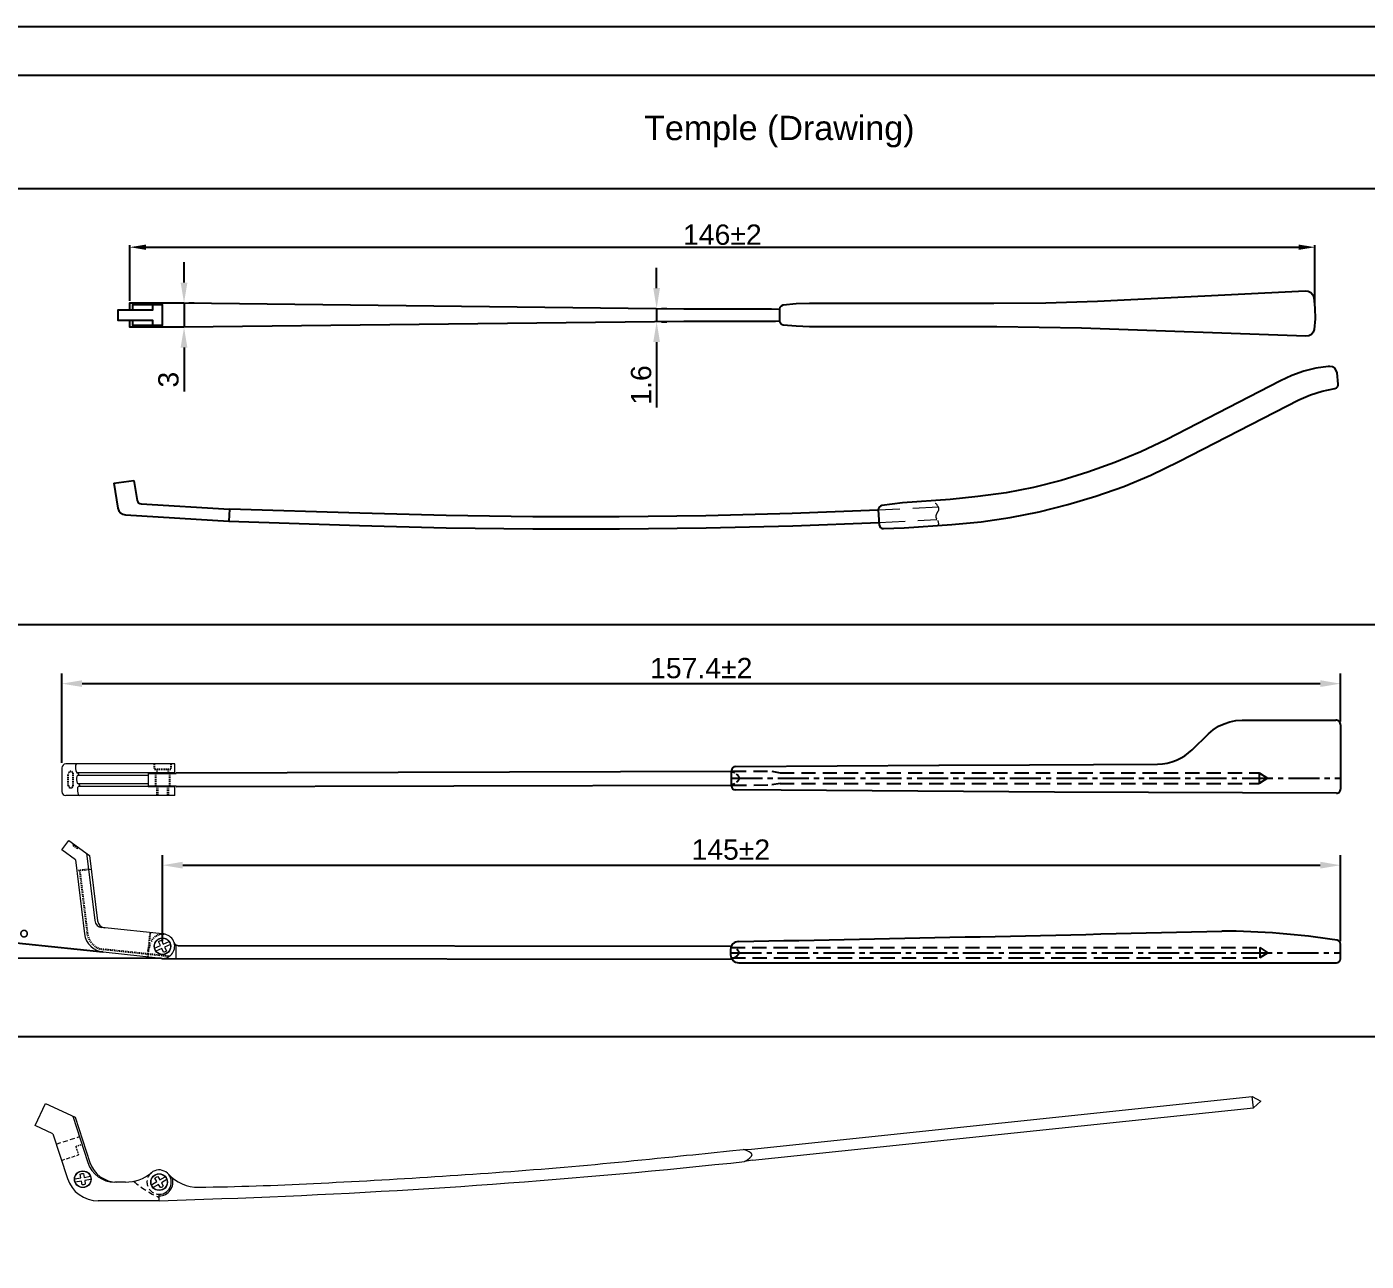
# Model space of a CAD drawing. Header units: millimetres. Extents: x 7018 to 13530, y 4187 to 5692.
# Drawn here: x 8050 to 8214.9, y 4669.9 to 4821.9 of the extents above; entities that cross this region are included whole.
import ezdxf

# ---------------------------------------------------------------- set-up
doc = ezdxf.new("R2010")
doc.units = ezdxf.units.MM
for name, pattern in [('CENTER2', [28.575, 19.05, -3.175, 3.175, -3.175]), ('HIDDEN', [9.525, 6.35, -3.175]), ('HIDDEN2', [0.1875, 0.125, -0.0625])]:
    doc.linetypes.add(name, pattern=pattern)
for name, color, linetype in [('Center Line', 2, 'CENTER2'), ('Dimension', 3, 'Continuous'), ('Hidden Line', 1, 'HIDDEN2')]:
    doc.layers.add(name, color=color, linetype=linetype)
doc.styles.get("Standard").update_dxf_attribs({"font": 'arial.ttf'})
doc.styles.add('样式 1', font='romant.shx')
doc.dimstyles.new('ISO-25$0', dxfattribs={"dimtxt": 2.5, "dimasz": 2.5, "dimexe": 0.5, "dimexo": 1, "dimgap": 1, "dimtad": 0, "dimtih": 1, "dimtoh": 1, "dimdec": 1, "dimzin": 10, "dimdsep": 46, "dimlunit": 6, "dimtxsty": '样式 1', "dimcen": 0, "dimclrd": 256, "dimclre": 256, "dimclrt": 7, "dimazin": 0, "dimtfac": 1, "dimtdec": 1, "dimtofl": 0, "dimtmove": 0, "dimatfit": 0, "dimfxl": 1, "dimtolj": 1, "dimtzin": 10, "dimarcsym": 0})
doc.dimstyles.get("Standard").update_dxf_attribs({"dimtxt": 0.18, "dimasz": 0.18, "dimexe": 0.18, "dimexo": 0.0625, "dimgap": 0.09, "dimtad": 0, "dimtih": 1, "dimtoh": 1, "dimdec": 4, "dimzin": 0, "dimdsep": 46, "dimtxsty": 'Standard', "dimcen": 0.09, "dimadec": 0, "dimazin": 0, "dimtfac": 1, "dimtdec": 4, "dimtofl": 0, "dimtmove": 0, "dimatfit": 3, "dimfxl": 1, "dimtolj": 1, "dimtzin": 0, "dimarcsym": 0})
doc.dimstyles.new('Standard$0', dxfattribs={"dimtxt": 2.3, "dimasz": 2, "dimexe": 1, "dimexo": 1, "dimgap": 1, "dimtad": 1, "dimdec": 1, "dimzin": 0, "dimdsep": 46, "dimtxsty": 'Standard', "dimcen": 0, "dimclrd": 4, "dimclre": 4, "dimclrt": 4, "dimadec": 1, "dimazin": 0, "dimtfac": 1, "dimtdec": 1, "dimtofl": 0, "dimtmove": 0, "dimatfit": 0, "dimfxl": 1, "dimtfillclr": 256, "dimtolj": 1, "dimtzin": 0, "dimlwd": -1, "dimlwe": -1, "dimarcsym": 1})

# ---------------------------------------------------------------- blocks, each defined once
blk = doc.blocks.new('*D3252')
at = {"layer": 'Defpoints', "color": 0, "transparency": 16777216}
for p in [(8208.58, 4794.78), (8062.66, 4787.92), (8208.58, 4787.29)]:
    blk.add_point(p, dxfattribs=at)
at = {"layer": 'Dimension', "color": 3, "transparency": 16777216}
for p, q in [((8062.66, 4788.17), (8062.66, 4795.03)), ((8064.66, 4794.78), (8206.58, 4794.78)), ((8208.58, 4787.54), (8208.58, 4795.03))]:
    blk.add_line(p, q, dxfattribs=at)
for points in [[(8064.66, 4795.11), (8064.66, 4794.45), (8062.66, 4794.78)], [(8206.58, 4795.11), (8206.58, 4794.45), (8208.58, 4794.78)]]:
    blk.add_solid(points, dxfattribs=at)
at = {"layer": 'Dimension', "transparency": 16777216, "insert": (8135.62, 4796.31), "char_height": 2.5, "attachment_point": 5}
blk.add_mtext('\\A1;146±2', dxfattribs=at)
blk = doc.blocks.new('*D3253')
at = {"layer": 'Defpoints', "color": 0, "transparency": 16777216}
for p in [(8069.3, 4787.92), (8069.34, 4784.92), (8069.34, 4784.92)]:
    blk.add_point(p, dxfattribs=at)
at = {"layer": 'Dimension', "color": 0, "lineweight": -2, "transparency": 16777216}
for p, q in [((8069.34, 4790.42), (8069.34, 4792.92)), ((8069.34, 4787.92), (8069.34, 4784.92)), ((8069.93, 4787.92), (8070.59, 4787.92)), ((8068.71, 4784.92), (8068.09, 4784.92)), ((8069.34, 4782.42), (8069.34, 4777.03))]:
    blk.add_line(p, q, dxfattribs=at)
at = {"layer": 'Dimension', "color": 0, "transparency": 16777216}
for points in [[(8068.92, 4790.42), (8069.75, 4790.42), (8069.34, 4787.92)], [(8068.92, 4782.42), (8069.75, 4782.42), (8069.34, 4784.92)]]:
    blk.add_solid(points, dxfattribs=at)
at = {"layer": 'Dimension', "color": 0, "transparency": 16777216, "insert": (8067.43, 4778.47), "char_height": 2.5, "attachment_point": 5, "rotation": 90}
blk.add_mtext('3', dxfattribs=at)
blk = doc.blocks.new('*D3254')
at = {"layer": 'Defpoints', "color": 0, "transparency": 16777216}
for p in [(8127.49, 4787.24), (8127.51, 4785.6), (8127.53, 4785.6)]:
    blk.add_point(p, dxfattribs=at)
at = {"layer": 'Dimension', "color": 0, "lineweight": -2, "transparency": 16777216}
for p, q in [((8127.53, 4789.74), (8127.53, 4792.24)), ((8127.53, 4787.24), (8127.53, 4785.6)), ((8128.11, 4787.24), (8128.78, 4787.24)), ((8128.13, 4785.6), (8128.78, 4785.6)), ((8127.53, 4783.1), (8127.53, 4775.03))]:
    blk.add_line(p, q, dxfattribs=at)
at = {"layer": 'Dimension', "color": 0, "transparency": 16777216}
for points in [[(8127.11, 4789.74), (8127.94, 4789.74), (8127.53, 4787.24)], [(8127.11, 4783.1), (8127.94, 4783.1), (8127.53, 4785.6)]]:
    blk.add_solid(points, dxfattribs=at)
at = {"layer": 'Dimension', "color": 0, "transparency": 16777216, "insert": (8125.63, 4777.82), "char_height": 2.5, "attachment_point": 5, "rotation": 90}
blk.add_mtext('1.6', dxfattribs=at)
blk = doc.blocks.new('*D3261')
at = {"layer": 'Defpoints', "color": 0, "transparency": 16777216}
for p in [(8046.8, 4707.93), (8059.39, 4707.98), (8066.53, 4707.23), (8066.66, 4707.22), (8136.8, 4707.13)]:
    blk.add_point(p, dxfattribs=at)
at = {"layer": 'Dimension', "color": 0, "lineweight": -2, "transparency": 16777216}
for p, q in [((8059.33, 4707.98), (8046.71, 4709.31)), ((8046.91, 4709.47), (8047.09, 4709.47)), ((8066.55, 4707.22), (8046.6, 4707.24))]:
    blk.add_line(p, q, dxfattribs=at)
for start, end in [(174.5202, 179.4087), (173.4798, 174)]:
    blk.add_arc((8066.61, 4707.22), 19.83, start, end, dxfattribs=at)
at = {"layer": 'Dimension', "color": 0, "transparency": 16777216}
for points in [[(8046.84, 4709.12), (8046.9, 4709.11), (8046.89, 4709.29)], [(8046.81, 4707.42), (8046.75, 4707.42), (8046.78, 4707.24)]]:
    blk.add_solid(points, dxfattribs=at)
at = {"layer": 'Dimension', "color": 0, "transparency": 16777216, "insert": (8048.67, 4709.47), "char_height": 2.5, "attachment_point": 5}
blk.add_mtext('\\A1;6°', dxfattribs=at)
blk = doc.blocks.new('*D3259')
at = {"layer": 'Defpoints', "color": 0, "transparency": 16777216}
for p in [(8211.73, 4718.7), (8066.69, 4708.72), (8211.73, 4708.72)]:
    blk.add_point(p, dxfattribs=at)
at = {"layer": 'Dimension', "color": 0, "lineweight": -2, "transparency": 16777216}
for p, q in [((8066.69, 4709.34), (8066.69, 4719.95)), ((8211.73, 4709.34), (8211.73, 4719.95)), ((8069.19, 4718.7), (8209.23, 4718.7))]:
    blk.add_line(p, q, dxfattribs=at)
at = {"layer": 'Dimension', "color": 0, "transparency": 16777216}
for points in [[(8069.19, 4719.12), (8069.19, 4718.28), (8066.69, 4718.7)], [(8209.23, 4719.12), (8209.23, 4718.28), (8211.73, 4718.7)]]:
    blk.add_solid(points, dxfattribs=at)
at = {"layer": 'Dimension', "color": 0, "transparency": 16777216, "insert": (8136.66, 4720.6), "char_height": 2.5, "attachment_point": 5}
blk.add_mtext('145±2', dxfattribs=at)
blk = doc.blocks.new('*D3260')
at = {"layer": 'Defpoints', "color": 0, "transparency": 16777216}
for p in [(8211.74, 4741.05), (8211.74, 4735.76), (8054.29, 4730.68)]:
    blk.add_point(p, dxfattribs=at)
at = {"layer": 'Dimension', "color": 0, "lineweight": -2, "transparency": 16777216}
for p, q in [((8054.29, 4731.3), (8054.29, 4742.3)), ((8211.74, 4736.38), (8211.74, 4742.3)), ((8056.79, 4741.05), (8209.24, 4741.05))]:
    blk.add_line(p, q, dxfattribs=at)
at = {"layer": 'Dimension', "color": 0, "transparency": 16777216}
for points in [[(8056.79, 4741.47), (8056.79, 4740.64), (8054.29, 4741.05)], [(8209.24, 4741.47), (8209.24, 4740.64), (8211.74, 4741.05)]]:
    blk.add_solid(points, dxfattribs=at)
at = {"layer": 'Dimension', "color": 0, "transparency": 16777216, "insert": (8133.02, 4742.95), "char_height": 2.5, "attachment_point": 5}
blk.add_mtext('157.4±2', dxfattribs=at)

msp = doc.modelspace()

# ---------------------------------------------------------------- linework, layer by layer
for p, q in [((8381.906, 4815.918), (7972.65, 4815.918)), ((7985.207, 4802.029), (8381.645, 4802.029)), ((8060.677, 4765.72), (8063.171, 4766.047)), ((7985.468, 4748.326), (8381.906, 4748.326)), ((8198.107, 4736.35), (8198.848, 4736.499)), ((8198.848, 4736.499), (8199.61, 4736.562)), ((8199.61, 4736.562), (8211.14, 4736.562)), ((8193.471, 4732.921), (8195.461, 4734.89)), ((8195.461, 4734.89), (8196.054, 4735.377)), ((8196.054, 4735.377), (8196.689, 4735.8)), ((8196.689, 4735.8), (8197.387, 4736.118)), ((8197.387, 4736.118), (8198.107, 4736.35)), ((8211.74, 4735.962), (8211.74, 4728.064)), ((8068.388, 4730.075), (8136.738, 4730.262)), ((8136.738, 4728.469), (8136.738, 4730.336)), ((8137.235, 4730.836), (8162.289, 4730.995)), ((8162.31, 4730.995), (8173.424, 4731.037)), ((8173.424, 4731.037), (8189.216, 4731.143)), ((8068.388, 4728.375), (8136.738, 4728.562)), ((8176.532, 4727.693), (8137.235, 4727.969)), ((8211.238, 4727.564), (8176.532, 4727.693)), ((8068.596, 4708.82), (8136.735, 4708.733)), ((8211.734, 4707.181), (8211.734, 4708.956)), ((8066.662, 4707.22), (8136.802, 4707.133)), ((8136.638, 4708.305), (8136.638, 4707.681)), ((8137.638, 4706.681), (8211.234, 4706.681)), ((7985.468, 4697.594), (8381.906, 4697.594))]:
    msp.add_line(p, q)
at = {"lineweight": 20}
for p, q in [((8054.293, 4730.675), (8054.293, 4727.775)), ((8054.293, 4720.581), (8055.145, 4721.754)), ((8055.145, 4721.754), (8057.704, 4719.895)), ((8055.966, 4719.366), (8054.293, 4720.581)), ((8068.388, 4707.22), (8068.388, 4708.865))]:
    msp.add_line(p, q, dxfattribs=at)
at = {"color": 7, "lineweight": 20}
for p, q in [((8068.188, 4731.175), (8054.793, 4731.175)), ((8068.188, 4730.075), (8056.146, 4730.075)), ((8056.319, 4730.003), (8056.199, 4730.046)), ((8056.387, 4729.89), (8056.384, 4729.917)), ((8064.937, 4730.075), (8068.188, 4730.075)), ((8064.937, 4730.075), (8064.937, 4728.375)), ((8064.937, 4729.975), (8068.388, 4729.975)), ((8068.188, 4730.075), (8068.188, 4731.175)), ((8064.937, 4729.725), (8056.187, 4729.725)), ((8056.321, 4729.787), (8056.248, 4729.761)), ((8064.937, 4728.725), (8056.263, 4728.725)), ((8068.188, 4728.375), (8056.307, 4728.375)), ((8056.437, 4728.653), (8056.314, 4728.697)), ((8056.439, 4728.437), (8056.369, 4728.412)), ((8056.505, 4728.54), (8056.502, 4728.567)), ((8064.937, 4728.475), (8068.388, 4728.475)), ((8064.937, 4728.375), (8068.188, 4728.375)), ((8068.188, 4727.275), (8068.188, 4728.375)), ((8068.188, 4727.275), (8054.793, 4727.275)), ((8057.328, 4720.168), (8058.345, 4711.884)), ((8055.966, 4719.366), (8057.085, 4710.247)), ((8057.704, 4719.895), (8058.692, 4711.848)), ((8067.052, 4710.19), (8059.233, 4711.012)), ((8066.531, 4707.228), (8059.394, 4707.978)), ((8139.2, 4683.758), (8200.86, 4690.238)), ((8139.346, 4682.365), (8201.007, 4688.846)), ((8201.007, 4688.846), (8200.86, 4690.238)), ((8200.86, 4690.238), (8201.928, 4689.647)), ((8201.928, 4689.647), (8201.007, 4688.846)), ((8055.638, 4687.808), (8057.492, 4682.1)), ((8055.947, 4687.664), (8057.755, 4682.1)), ((8053.187, 4685.641), (8054.973, 4680.145)), ((8136.507, 4683.525), (8138.2, 4683.703)), ((8136.664, 4682.033), (8138.357, 4682.211)), ((8062.12, 4679.681), (8060.821, 4679.681)), ((8066.273, 4677.381), (8058.777, 4677.381)), ((8066.273, 4677.381), (8066.273, 4678.181)), ((8066.273, 4677.381), (8073.997, 4677.651))]:
    msp.add_line(p, q, dxfattribs=at)
at = {"color": 0, "ltscale": 1000}
for p, q in [((8068.388, 4729.975), (8068.388, 4730.075)), ((8068.388, 4728.475), (8068.388, 4728.375))]:
    msp.add_line(p, q, dxfattribs=at)
at = {"color": 0, "lineweight": 20}
for p, q in [((8051.028, 4686.647), (8052.296, 4689.366)), ((8052.296, 4689.366), (8055.947, 4687.664)), ((8053.187, 4685.641), (8051.028, 4686.647)), ((8138.2, 4683.703), (8139.2, 4683.758)), ((8139.346, 4682.365), (8138.357, 4682.211))]:
    msp.add_line(p, q, dxfattribs=at)
at = {"color": 4, "linetype": 'HIDDEN', "lineweight": 20, "ltscale": 0.094488}
msp.add_line((8053.605, 4684.356), (8056.458, 4685.283), dxfattribs=at)
at = {"color": 4, "linetype": 'HIDDEN', "lineweight": 20, "ltscale": 0.025197}
msp.add_line((8056.006, 4684.085), (8056.767, 4684.332), dxfattribs=at)
at = {"color": 4, "linetype": 'HIDDEN', "lineweight": 20, "ltscale": 0.034646}
msp.add_line((8056.006, 4684.085), (8056.346, 4683.039), dxfattribs=at)
at = {"color": 4, "linetype": 'HIDDEN', "lineweight": 20, "ltscale": 0.069291}
msp.add_line((8054.254, 4682.359), (8056.346, 4683.039), dxfattribs=at)
msp.add_lwpolyline([(8385.944, 4524.918), (8385.944, 4821.918), (7965.944, 4821.918), (7965.944, 4524.918)], close=True)
for points in [[(8142.684, 4785.68), (8142.684, 4787.161), (8142.726, 4787.415), (8142.896, 4787.584), (8143.107, 4787.669), (8144.716, 4787.838), (8146.366, 4787.88), (8169.05, 4787.88), (8175.44, 4787.922), (8181.83, 4788.134), (8207.391, 4789.404), (8207.73, 4789.361), (8208.069, 4789.192), (8208.322, 4788.938), (8208.449, 4788.6), (8208.576, 4787.288), (8208.619, 4785.976), (8208.492, 4784.664), (8208.365, 4784.325), (8208.153, 4784.029), (8207.815, 4783.86), (8207.476, 4783.817), (8179.841, 4784.833), (8169.43, 4784.96), (8146.366, 4784.96), (8144.716, 4785.045), (8143.107, 4785.172), (8142.896, 4785.256), (8142.726, 4785.468), (8142.684, 4785.68), (8141.668, 4785.637)], [(8065.45, 4787.669), (8065.45, 4787.034), (8061.176, 4787.034), (8061.176, 4785.806), (8065.45, 4785.806), (8065.45, 4785.172)], [(8062.657, 4787.034), (8062.657, 4787.922), (8069.301, 4787.922), (8130.877, 4787.203), (8141.668, 4787.203), (8142.684, 4787.161)], [(8062.996, 4785.806), (8062.996, 4785.172), (8066.677, 4785.172), (8066.677, 4787.669), (8062.996, 4787.669), (8062.996, 4787.034)], [(8142.176, 4785.637), (8130.877, 4785.637), (8069.301, 4784.918), (8062.657, 4784.918), (8062.657, 4785.806)], [(8154.82, 4762.42), (8144.198, 4761.997), (8133.576, 4761.701), (8122.911, 4761.574), (8112.289, 4761.574), (8101.624, 4761.743), (8091.002, 4762.039), (8074.92, 4762.547), (8074.836, 4761.066), (8090.959, 4760.516), (8101.624, 4760.22), (8112.289, 4760.093), (8122.953, 4760.093), (8133.618, 4760.22), (8144.283, 4760.474), (8154.927, 4760.896)]]:
    msp.add_lwpolyline(points)
msp.add_lwpolyline([(8204.335, 4778.333), (8190.284, 4771.054), (8187.153, 4769.572), (8183.936, 4768.26), (8180.636, 4767.076), (8177.335, 4766.06), (8173.949, 4765.213), (8170.563, 4764.536), (8167.093, 4764.071), (8163.665, 4763.732), (8157.783, 4763.309), (8155.254, 4762.972, 0.3954529), (8154.822, 4762.442), (8154.947, 4760.601, 0.4040702), (8155.463, 4760.135), (8157.994, 4760.22), (8163.877, 4760.643), (8167.474, 4760.981), (8171.071, 4761.489), (8174.626, 4762.209), (8178.139, 4763.097), (8181.609, 4764.113), (8185.037, 4765.34), (8188.38, 4766.737), (8191.808, 4768.387), (8206.62, 4776.005), (8208.017, 4776.598), (8209.455, 4777.063), (8211.052, 4777.382, 0.3868518), (8211.452, 4777.924), (8211.309, 4779.303, 0.384334), (8210.414, 4780.11), (8210.217, 4780.11), (8208.694, 4779.898), (8207.212, 4779.518), (8205.731, 4778.967)], format="xyb", close=True)
for points in [[(8060.677, 4765.72), (8061.204, 4762.657, 0.3482593), (8062.13, 4761.828), (8074.836, 4761.066)], [(8063.171, 4766.047), (8063.579, 4763.599, 0.3501821), (8064.044, 4763.182), (8074.92, 4762.547)]]:
    msp.add_lwpolyline(points, format="xyb")
at = {"color": 1, "linetype": 'HIDDEN', "lineweight": 9, "ltscale": 0.1}
msp.add_lwpolyline([(8161.585, 4763.385, -0.1872339), (8162.237, 4762.758, -0.3111138), (8162.141, 4762.199, 0.1040967), (8161.911, 4761.731, 0.2477505), (8162.043, 4761.284, -0.2801986), (8162.217, 4760.523)], format="xyb", dxfattribs=at)
at = {"color": 1, "linetype": 'HIDDEN', "lineweight": 9, "ltscale": 0.5}
for points in [[(8162.23, 4762.771), (8154.82, 4762.42)], [(8154.928, 4760.896), (8154.947, 4760.897), (8162.047, 4761.279)]]:
    msp.add_lwpolyline(points, dxfattribs=at)
at = {"color": 7, "lineweight": 20}
for points in [[(8065.716, 4708.486), (8066.422, 4708.816), (8066.201, 4709.29, -0.1357919), (8066.563, 4709.459), (8066.785, 4708.986), (8067.491, 4709.316)], [(8067.66, 4708.953), (8066.954, 4708.623), (8067.175, 4708.15, -0.1357919), (8066.813, 4707.98), (8066.592, 4708.454), (8065.885, 4708.124)], [(8067.383, 4680.69, 0.2148348), (8071.15, 4679.055, 0.009555), (8085.283, 4679.518, 0.0083345), (8115.177, 4681.44, 0.0044899), (8130.464, 4682.91)]]:
    msp.add_lwpolyline(points, format="xyb", dxfattribs=at)
at = {"color": 7, "linetype": 'Continuous', "lineweight": 20, "ltscale": 0.036}
for points in [[(8055.876, 4680.073), (8056.646, 4680.202), (8056.568, 4680.666, -0.145898), (8056.962, 4680.732), (8057.04, 4680.268), (8057.809, 4680.397)], [(8057.875, 4680.002), (8057.106, 4679.873), (8057.184, 4679.409, -0.145898), (8056.789, 4679.343), (8056.712, 4679.807), (8055.943, 4679.678)], [(8065.328, 4679.356), (8065.999, 4679.752), (8065.76, 4680.158, -0.145898), (8066.105, 4680.361), (8066.344, 4679.955), (8067.016, 4680.351)], [(8067.219, 4680.007), (8066.547, 4679.611), (8066.786, 4679.205, -0.145898), (8066.442, 4679.002), (8066.203, 4679.407), (8065.531, 4679.011)]]:
    msp.add_lwpolyline(points, format="xyb", dxfattribs=at)
at = {"color": 7, "lineweight": 20}
for centre, radius in [((8066.688, 4708.72), 1.025), ((8066.688, 4708.72), 1), ((8056.876, 4680.038), 1.025), ((8056.876, 4680.038), 1), ((8066.273, 4679.681), 1.025), ((8066.273, 4679.681), 1)]:
    msp.add_circle(centre, radius, dxfattribs=at)
for centre, radius, start, end in [((8211.14, 4735.962), 0.6, 359.99992, 90), ((8189.176, 4737.219), 6.077, 270.38041, 314.98071), ((8137.238, 4730.336), 0.5, 90.3627, 180), ((8137.238, 4728.469), 0.5, 180, 269.59823), ((8211.24, 4728.064), 0.5, 269.78701, 359.99992), ((7951.583, 14763.083), 10055.5, 271.0600911, 271.3991506), ((8197.104, 4620.798), 89.783, 80.894, 89.99506), ((8137.638, 4708.305), 1, 91.06009, 180), ((8137.638, 4707.681), 1, 180, 270), ((8211.234, 4707.181), 0.5, 270, 0)]:
    msp.add_arc(centre, radius, start, end)
at = {"lineweight": 20}
for centre, start, end in [((8054.793, 4730.675), 90, 180), ((8054.793, 4727.775), 180, 270), ((8068.596, 4709.32), 197.4576, 270)]:
    msp.add_arc(centre, 0.5, start, end, dxfattribs=at)
at = {"color": 7, "lineweight": 20}
for centre, radius, start, end in [((8057.54, 4730.754), 1.574, 170.71856, 202.22412), ((8056.184, 4730.975), 0.2, 90, 170.71856), ((8056.268, 4730.234), 0.2, 202.22412, 250), ((8056.285, 4729.909), 0.1, 5, 70), ((8056.287, 4729.881), 0.1, 290, 5), ((8057.399, 4729.331), 1.309, 167.39046, 203.66942), ((8056.316, 4729.573), 0.2, 110, 167.39046), ((8056.383, 4728.885), 0.2, 203.66942, 250), ((8057.785, 4727.954), 1.574, 168.64944, 200.38225), ((8056.438, 4728.224), 0.2, 110, 168.64944), ((8056.403, 4728.559), 0.1, 5, 70), ((8056.405, 4728.531), 0.1, 290, 5), ((8056.497, 4727.475), 0.2, 200.38225, 270), ((8059.338, 4712.006), 1, 187, 264), ((8059.685, 4711.97), 1, 187, 264), ((8059.666, 4710.564), 2.6, 187, 264), ((8066.688, 4708.72), 1.5, 264, 86), ((8060.821, 4683.181), 3.5, 198, 270), ((8061.084, 4683.181), 3.5, 198, 270), ((8042.588, 5577.103), 900, 272, 276), ((8042.588, 5577.103), 898.5, 275.612706, 276), ((8062.12, 4684.681), 5, 270, 309.71514), ((8066.273, 4679.681), 1.5, 270, 129.71514), ((8058.777, 4681.381), 4, 198, 270), ((8066.273, 4679.681), 1.7, 270, 17.95575)]:
    msp.add_arc(centre, radius, start, end, dxfattribs=at)
at = {"ltscale": 5}
msp.add_arc((8211.234, 4708.956), 0.5, 360, 80.894, dxfattribs=at)
at = {"color": 4, "linetype": 'HIDDEN', "lineweight": 20, "ltscale": 0.115674}
msp.add_arc((8066.273, 4679.681), 1.5, 129.71514, 270, dxfattribs=at)
at = {"color": 4, "linetype": 'HIDDEN', "lineweight": 20, "ltscale": 0.117501}
msp.add_arc((8071.293, 4689.25), 12.5, 229.22233, 246.32245, dxfattribs=at)
at = {"color": 7, "lineweight": 20}
msp.add_spline([(8138.357, 4682.211), (8139.273, 4683.062), (8138.2, 4683.703)], degree=3, dxfattribs=at)
at = {"layer": 'Center Line', "ltscale": 0.2}
for p, q in [((8136.738, 4729.402), (8211.74, 4729.402)), ((8136.638, 4707.916), (8211.734, 4707.916))]:
    msp.add_line(p, q, dxfattribs=at)
at = {"layer": 'Hidden Line'}
for p, q in [((8055.093, 4728.525), (8055.093, 4729.925)), ((8055.693, 4728.525), (8055.693, 4729.925)), ((8065.663, 4731.175), (8065.663, 4730.475)), ((8067.713, 4730.475), (8065.663, 4730.475)), ((8065.813, 4729.975), (8065.813, 4728.475)), ((8065.988, 4730.475), (8065.988, 4730.075)), ((8067.388, 4730.475), (8067.388, 4730.075)), ((8067.563, 4729.975), (8067.563, 4728.475)), ((8067.713, 4731.175), (8067.713, 4730.475)), ((8065.988, 4728.375), (8065.988, 4727.275)), ((8066.088, 4728.375), (8066.088, 4727.275)), ((8067.288, 4728.375), (8067.288, 4727.275)), ((8067.388, 4728.375), (8067.388, 4727.275)), ((8055.675, 4721.122), (8055.792, 4721.284)), ((8055.675, 4721.122), (8056.16, 4720.77)), ((8056.16, 4720.77), (8056.278, 4720.931)), ((8057.573, 4718.175), (8056.134, 4717.999)), ((8056.481, 4718.041), (8057.433, 4710.29)), ((8065.154, 4710.389), (8064.841, 4707.406)), ((8064.914, 4708.102), (8065.26, 4709.179)), ((8067.526, 4707.475), (8059.431, 4708.326))]:
    msp.add_line(p, q, dxfattribs=at)
at = {"layer": 'Hidden Line', "ltscale": 14}
for p, q in [((8136.813, 4730.262), (8141.729, 4730.275)), ((8141.729, 4730.275), (8142.729, 4730.075)), ((8142.729, 4730.075), (8201.729, 4730.075)), ((8201.729, 4730.075), (8201.729, 4728.775)), ((8201.729, 4730.075), (8202.729, 4729.425)), ((8136.858, 4728.562), (8141.729, 4728.575)), ((8142.729, 4728.775), (8141.729, 4728.575)), ((8142.729, 4728.775), (8201.729, 4728.775)), ((8202.729, 4729.425), (8201.729, 4728.775)), ((8136.676, 4708.577), (8201.787, 4708.577)), ((8201.787, 4708.577), (8201.787, 4707.277)), ((8201.787, 4708.577), (8202.787, 4707.927)), ((8136.724, 4707.277), (8201.787, 4707.277)), ((8202.787, 4707.927), (8201.787, 4707.277))]:
    msp.add_line(p, q, dxfattribs=at)
at = {"layer": 'Hidden Line', "lineweight": 0, "ltscale": 10}
msp.add_line((8057.92, 4718.139), (8057.573, 4718.175), dxfattribs=at)
at = {"layer": 'Hidden Line'}
for centre, radius, start, end in [((8055.393, 4729.925), 0.3, 0, 180), ((8055.393, 4728.525), 0.3, 180, 0), ((8059.666, 4710.564), 2.25, 187, 264), ((8066.688, 4708.72), 1.5, 84, 162.1758)]:
    msp.add_arc(centre, radius, start, end, dxfattribs=at)
at = {"layer": 'Hidden Line', "ltscale": 4}
msp.add_spline([(8136.738, 4728.562), (8137.738, 4729.412), (8136.738, 4730.262)], degree=3, dxfattribs=at)
at = {"layer": 'Hidden Line', "ltscale": 14}
msp.add_spline([(8136.802, 4707.133), (8137.693, 4707.927), (8136.735, 4708.733)], degree=3, dxfattribs=at)

# ---------------------------------------------------------------- texts
at = {"insert": (8142.635, 4809.011), "char_height": 2.99966, "width": 46.92869, "attachment_point": 5}
msp.add_mtext('Temple (Drawing)', dxfattribs=at)

# ---------------------------------------------------------------- dimensions: what is measured, and where the dimension line sits
at = {"layer": 'Dimension'}
for base, p1, p2, dimstyle, override, picture, middle in [((8208.576, 4794.78), (8062.657, 4787.922), (8208.576, 4787.288), 'Standard$0', {"dimtxt": 2.5, "dimexe": 0.25, "dimexo": 0.25, "dimgap": 0.25, "dimdec": 0, "dimclrd": 3, "dimclre": 3, "dimclrt": 256, "dimadec": 2, "dimtol": 1, "dimtp": 2, "dimtm": 2, "dimtdec": 0, "dimatfit": 3}, '*D3252', (8135.617, 4796.306)), ((8211.74, 4741.052), (8054.293, 4730.675), (8211.74, 4735.758), 'ISO-25$0', {"dimexe": 1.25, "dimexo": 0.625, "dimgap": 0.625, "dimtad": 1, "dimtih": 0, "dimtoh": 0, "dimzin": 8, "dimlunit": 2, "dimtxsty": 'Standard', "dimcen": 2.5, "dimclrd": 0, "dimclre": 0, "dimclrt": 0, "dimadec": 0, "dimtol": 1, "dimtp": 2, "dimtm": 2, "dimtdec": 2, "dimtofl": 1, "dimatfit": 3, "dimtolj": 0, "dimtzin": 8}, '*D3260', (8133.016, 4742.953))]:
    dim = msp.add_linear_dim(base=base, p1=p1, p2=p2, dimstyle=dimstyle, override=override, dxfattribs=at)
    dim.commit()
    dim.dimension.update_dxf_attribs({"geometry": picture, "text_midpoint": middle})
dim = msp.add_linear_dim(base=(8069.336, 4784.918), p1=(8069.301, 4787.922), p2=(8069.336, 4784.918), angle=90, dimstyle='ISO-25$0', override={"dimexe": 1.25, "dimexo": 0.625, "dimgap": 0.625, "dimtad": 1, "dimtih": 0, "dimtoh": 0, "dimzin": 8, "dimlunit": 2, "dimtxsty": 'Standard', "dimcen": 2.5, "dimclrd": 0, "dimclre": 0, "dimclrt": 0, "dimadec": 0, "dimtdec": 2, "dimtofl": 1, "dimatfit": 3, "dimtolj": 0, "dimtzin": 8}, dxfattribs=at)
dim.commit()
dim.dimension.update_dxf_attribs({"geometry": '*D3253', "text_midpoint": (8069.336, 4778.475), "dimtype": 160})
dim = msp.add_linear_dim(base=(8127.527, 4785.598), p1=(8127.489, 4787.243), p2=(8127.508, 4785.598), angle=90, dimstyle='ISO-25$0', override={"dimexe": 1.25, "dimexo": 0.625, "dimgap": 0.625, "dimtad": 1, "dimtih": 0, "dimtoh": 0, "dimzin": 8, "dimlunit": 2, "dimtxsty": 'Standard', "dimcen": 2.5, "dimclrd": 0, "dimclre": 0, "dimclrt": 0, "dimadec": 0, "dimtdec": 2, "dimtofl": 1, "dimatfit": 3, "dimtolj": 0, "dimtzin": 8}, dxfattribs=at)
dim.commit()
dim.dimension.update_dxf_attribs({"geometry": '*D3254', "text_midpoint": (8125.626, 4777.816)})
dim = msp.add_linear_dim(base=(8211.734, 4718.699), p1=(8066.688, 4708.72), p2=(8211.734, 4708.72), dimstyle='ISO-25$0', override={"dimexe": 1.25, "dimexo": 0.625, "dimgap": 0.625, "dimtad": 1, "dimtih": 0, "dimtoh": 0, "dimzin": 8, "dimlunit": 2, "dimtxsty": 'Standard', "dimcen": 2.5, "dimclrd": 0, "dimclre": 0, "dimclrt": 0, "dimadec": 0, "dimtol": 1, "dimtp": 2, "dimtm": 2, "dimtdec": 2, "dimtofl": 1, "dimatfit": 3, "dimtolj": 0, "dimtzin": 8}, dxfattribs=at)
dim.commit()
dim.dimension.update_dxf_attribs({"geometry": '*D3259', "text_midpoint": (8136.661, 4718.699), "dimtype": 160})
dim = msp.add_angular_dim_2l(base=(8046.796, 4707.928), line1=((8066.531, 4707.228), (8059.394, 4707.978)), line2=((8066.662, 4707.22), (8136.802, 4707.133)), dimstyle='Standard', override={"dimtxt": 2.5, "dimdec": 1, "dimadec": 0, "dimtp": 1, "dimtm": 1, "dimtdec": 0}, dxfattribs=at)
dim.commit()
dim.dimension.update_dxf_attribs({"geometry": '*D3261', "text_midpoint": (8048.67, 4709.471)})

doc.saveas('drawing.dxf')
